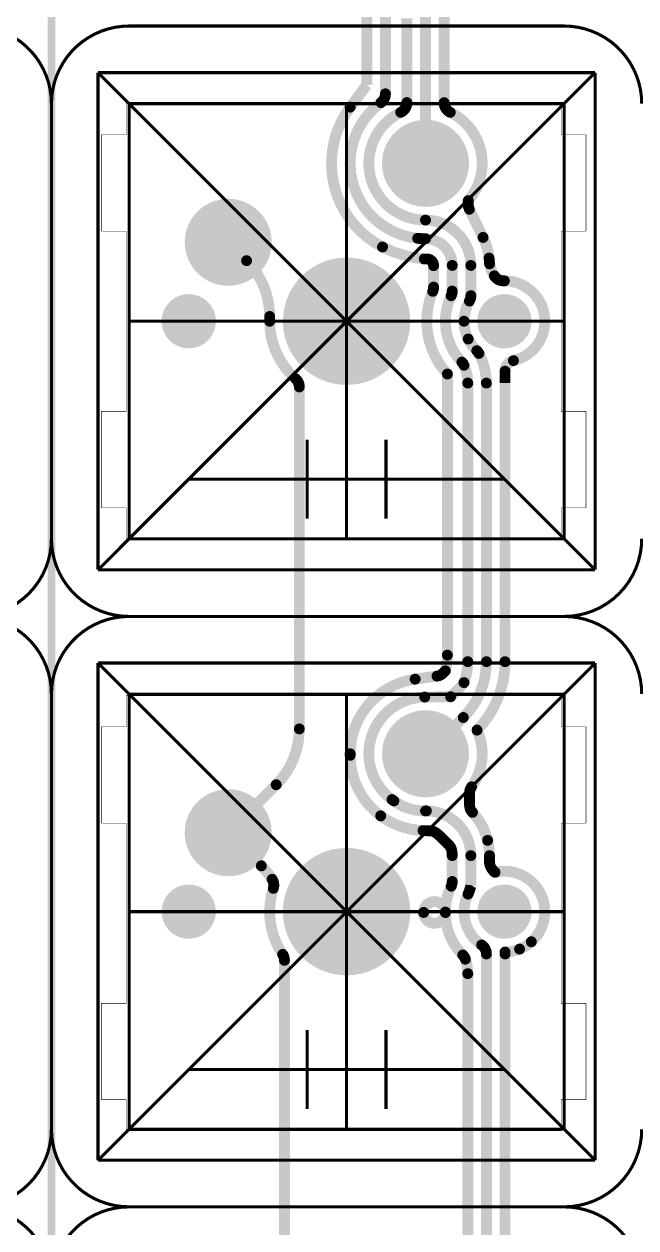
# Model space of a CAD drawing. Header units: inches. Extents: x -214 to 438, y -213 to 250.
# Drawn here: x -48.38 to -28.69, y -29.18 to 9.56 of the extents above; entities that cross this region are included whole.
import ezdxf

# ---------------------------------------------------------------- set-up
doc = ezdxf.new("R2010")
doc.units = ezdxf.units.IN
for name, color, linetype in [('Bottom Layer', 5, 'Continuous'), ('Drawing', 216, 'Continuous'), ('Drawing3', 56, 'Continuous'), ('Mechanical 22', 56, 'Continuous'), ('Multi-Layer', 9, 'Continuous'), ('Top Layer', 1, 'Continuous')]:
    doc.layers.add(name, color=color, linetype=linetype)

msp = doc.modelspace()

# ---------------------------------------------------------------- hatches: boundary and pattern name
at = {"layer": 'Bottom Layer'}
h = msp.add_hatch(color=5, dxfattribs=at)
edge = h.paths.add_edge_path()
edge.add_arc((-35.4600002, 5.08), 1.39999974, 0, 360)
h = msp.add_hatch(color=5, dxfattribs=at)
edge = h.paths.add_edge_path()
edge.add_arc((-41.8100002, 2.54), 1.39999974, 0, 360)
h = msp.add_hatch(color=5, dxfattribs=at)
edge = h.paths.add_edge_path()
edge.add_arc((-38.0000002, 0), 2.04999844, 0, 360)
h = msp.add_hatch(color=5, dxfattribs=at)
edge = h.paths.add_edge_path()
edge.add_arc((-43.0800002, 0), 0.87499952, 0, 360)
h = msp.add_hatch(color=5, dxfattribs=at)
edge = h.paths.add_edge_path()
edge.add_arc((-32.9200002, 0), 0.87499952, 0, 360)
h = msp.add_hatch(color=5, dxfattribs=at)
edge = h.paths.add_edge_path()
edge.add_arc((-35.4600002, -13.9200001), 1.39999974, 0, 360)
h = msp.add_hatch(color=5, dxfattribs=at)
edge = h.paths.add_edge_path()
edge.add_arc((-41.8100002, -16.4600001), 1.39999974, 0, 360)
h = msp.add_hatch(color=5, dxfattribs=at)
edge = h.paths.add_edge_path()
edge.add_arc((-38.0000002, -19.0000001), 2.04999844, 0, 360)
h = msp.add_hatch(color=5, dxfattribs=at)
edge = h.paths.add_edge_path()
edge.add_arc((-43.0800002, -19.0000001), 0.87499952, 0, 360)
h = msp.add_hatch(color=5, dxfattribs=at)
edge = h.paths.add_edge_path()
edge.add_arc((-32.9200002, -19.0000001), 0.87499952, 0, 360)
at = {"layer": 'Multi-Layer'}
h = msp.add_hatch(color=9, dxfattribs=at)
edge = h.paths.add_edge_path()
edge.add_arc((-35.4600002, 5.08), 1.39999974, 0, 360)
h = msp.add_hatch(color=9, dxfattribs=at)
edge = h.paths.add_edge_path()
edge.add_arc((-41.8100002, 2.54), 1.39999974, 0, 360)
h = msp.add_hatch(color=9, dxfattribs=at)
edge = h.paths.add_edge_path()
edge.add_arc((-38.0000002, 0), 2.04999844, 0, 360)
h = msp.add_hatch(color=9, dxfattribs=at)
edge = h.paths.add_edge_path()
edge.add_arc((-43.0800002, 0), 0.87499952, 0, 360)
h = msp.add_hatch(color=9, dxfattribs=at)
edge = h.paths.add_edge_path()
edge.add_arc((-32.9200002, 0), 0.87499952, 0, 360)
h = msp.add_hatch(color=9, dxfattribs=at)
edge = h.paths.add_edge_path()
edge.add_arc((-35.4600002, -13.9200001), 1.39999974, 0, 360)
h = msp.add_hatch(color=9, dxfattribs=at)
edge = h.paths.add_edge_path()
edge.add_arc((-41.8100002, -16.4600001), 1.39999974, 0, 360)
h = msp.add_hatch(color=9, dxfattribs=at)
edge = h.paths.add_edge_path()
edge.add_arc((-38.0000002, -19.0000001), 2.04999844, 0, 360)
h = msp.add_hatch(color=9, dxfattribs=at)
edge = h.paths.add_edge_path()
edge.add_arc((-43.0800002, -19.0000001), 0.87499952, 0, 360)
h = msp.add_hatch(color=9, dxfattribs=at)
edge = h.paths.add_edge_path()
edge.add_arc((-32.9200002, -19.0000001), 0.87499952, 0, 360)
at = {"layer": 'Top Layer'}
h = msp.add_hatch(color=1, dxfattribs=at)
edge = h.paths.add_edge_path()
edge.add_arc((-35.4600002, 5.08), 1.39999974, 0, 360)
h = msp.add_hatch(color=1, dxfattribs=at)
edge = h.paths.add_edge_path()
edge.add_arc((-41.8100002, 2.54), 1.39999974, 0, 360)
h = msp.add_hatch(color=1, dxfattribs=at)
edge = h.paths.add_edge_path()
edge.add_arc((-38.0000002, 0), 2.04999844, 0, 360)
h = msp.add_hatch(color=1, dxfattribs=at)
edge = h.paths.add_edge_path()
edge.add_arc((-43.0800002, 0), 0.87499952, 0, 360)
h = msp.add_hatch(color=1, dxfattribs=at)
edge = h.paths.add_edge_path()
edge.add_arc((-32.9200002, 0), 0.87499952, 0, 360)
h = msp.add_hatch(color=1, dxfattribs=at)
edge = h.paths.add_edge_path()
edge.add_arc((-35.4600002, -13.9200001), 1.39999974, 0, 360)
h = msp.add_hatch(color=1, dxfattribs=at)
edge = h.paths.add_edge_path()
edge.add_arc((-41.8100002, -16.4600001), 1.39999974, 0, 360)
h = msp.add_hatch(color=1, dxfattribs=at)
edge = h.paths.add_edge_path()
edge.add_arc((-38.0000002, -19.0000001), 2.04999844, 0, 360)
h = msp.add_hatch(color=1, dxfattribs=at)
edge = h.paths.add_edge_path()
edge.add_arc((-43.0800002, -19.0000001), 0.87499952, 0, 360)
h = msp.add_hatch(color=1, dxfattribs=at)
edge = h.paths.add_edge_path()
edge.add_arc((-32.9200002, -19.0000001), 0.87499952, 0, 360)

# ---------------------------------------------------------------- linework, layer by layer
at = {"layer": 'Drawing'}
for points, const_width in [([(-50.00050198, 9.49999878, -0.4142135623730985), (-47.5005019, 6.9999987)], 0.0999998), ([(-47.49950114, 6.9999987, -0.4142135623730999), (-44.99950106, 9.49999878)], 0.0999998), ([(-31.00050188, 9.49999878, -0.4142135623730985), (-28.5005018, 6.9999987)], 0.0999998), ([(-47.5005019, -7.00000124, -0.4142135623730951), (-50.00050198, -9.500001319999999)], 0.0999998), ([(-45.00000144, -9.4994984, -0.4142135623731002), (-47.50000152, -6.99949832)], 0.0999998), ([(-28.5005018, -7.00000124, -0.4142135623730951), (-31.00050188, -9.500001319999999)], 0.0999998), ([(-44.99950106, -9.500001319999999, -0.4142135623731002), (-47.49950114, -7.00000124)], 0.0127), ([(-50.00050198, -9.500001319999999, -0.4142135623730985), (-47.5005019, -12.0000014)], 0.0999998), ([(-47.49950114, -12.0000014, -0.4142135623730999), (-44.99950106, -9.500001319999999)], 0.0999998), ([(-31.00050188, -9.500001319999999, -0.4142135623730985), (-28.5005018, -12.0000014)], 0.0999998), ([(-47.5005019, -26.00000134, -0.4142135623730951), (-50.00050198, -28.50000142)], 0.0999998), ([(-45.00000144, -28.4994985, -0.4142135623731002), (-47.50000152, -25.99949842)], 0.0999998), ([(-28.5005018, -26.00000134, -0.4142135623730951), (-31.00050188, -28.50000142)], 0.0999998), ([(-44.99950106, -28.50000142, -0.4142135623731002), (-47.49950114, -26.00000134)], 0.0127), ([(-50.00050198, -28.50000142, -0.4142135623730985), (-47.5005019, -31.0000015)], 0.0999998), ([(-47.49950114, -31.0000015, -0.4142135623730999), (-44.99950106, -28.50000142)], 0.0999998), ([(-31.00050188, -28.50000142, -0.4142135623730985), (-28.5005018, -31.0000015)], 0.0999998)]:
    msp.add_lwpolyline(points, format="xyb", dxfattribs=dict(at, const_width=const_width))
at = {"layer": 'Drawing', "const_width": 0.0999998}
for points in [[(-44.99950106, 9.49999878), (-31.00050188, 9.49999878)], [(-45.99999944, 8.00000178), (-29.99999842, 8.00000178)], [(-45.99999944, -7.999999239999999), (-45.99999944, 8.00000178)], [(-45.99999944, 8.00000178), (-29.99999842, -7.999999239999999)], [(-45.99999944, -7.999999239999999), (-29.99999842, 8.00000178)], [(-29.99999842, -7.999999239999999), (-29.99999842, 8.00000178)], [(-47.5005019, -7.00000124), (-47.5005019, 6.9999987)], [(-47.50000152, -6.99949832), (-47.50000152, 6.999500859999999)], [(-44.99975252, 6.99980058), (-31.00025296, 6.99980058)], [(-44.99975252, -6.99980058), (-44.99975252, 6.99980058)], [(-38.00000274, -6.99980058), (-38.00000274, 6.99980058)], [(-31.00025296, -6.99980058), (-31.00025296, 6.99980058)], [(-38.0000002, -1.27), (-38.0000002, 1.27)], [(-44.99975252, 0), (-31.00025296, 0)], [(-39.2700002, 0), (-36.7300002, 0)], [(-39.2700002, -6.35), (-39.2700002, -3.81)], [(-38.0000002, -6.35), (-38.0000002, -3.81)], [(-36.7300002, -6.35), (-36.7300002, -3.81)], [(-43.0800002, -5.08), (-32.9200002, -5.08)], [(-44.99975252, -6.99980058), (-31.00025296, -6.99980058)], [(-45.99999944, -7.999999239999999), (-29.99999842, -7.999999239999999)], [(-44.99950106, -9.49999878), (-31.00050188, -9.49999878)], [(-44.99950106, -9.500001319999999), (-31.00050188, -9.500001319999999)], [(-45.99999944, -26.99999934), (-29.99999842, -10.99999832)], [(-45.99999944, -10.99999832), (-29.99999842, -26.99999934)], [(-45.99999944, -26.99999934), (-45.99999944, -10.99999832)], [(-45.99999944, -10.99999832), (-29.99999842, -10.99999832)], [(-29.99999842, -26.99999934), (-29.99999842, -10.99999832)], [(-47.5005019, -26.00000134), (-47.5005019, -12.0000014)], [(-47.50000152, -25.99949842), (-47.50000152, -12.00049924)], [(-44.99975252, -25.99980068), (-44.99975252, -12.00019952)], [(-44.99975252, -12.00019952), (-31.00025296, -12.00019952)], [(-38.00000274, -25.99980068), (-38.00000274, -12.00019952)], [(-31.00025296, -25.99980068), (-31.00025296, -12.00019952)], [(-38.0000002, -20.2700001), (-38.0000002, -17.7300001)], [(-44.99975252, -19.0000001), (-31.00025296, -19.0000001)], [(-39.2700002, -19.0000001), (-36.7300002, -19.0000001)], [(-39.2700002, -25.3500001), (-39.2700002, -22.8100001)], [(-38.0000002, -25.3500001), (-38.0000002, -22.8100001)], [(-36.7300002, -25.3500001), (-36.7300002, -22.8100001)], [(-43.0800002, -24.0800001), (-32.9200002, -24.0800001)], [(-44.99975252, -25.99980068), (-31.00025296, -25.99980068)], [(-45.99999944, -26.99999934), (-29.99999842, -26.99999934)], [(-44.99950106, -28.49999888), (-31.00050188, -28.49999888)], [(-44.99950106, -28.50000142), (-31.00050188, -28.50000142)]]:
    msp.add_lwpolyline(points, dxfattribs=at)
at = {"layer": 'Drawing'}
for points, const_width in [([(-45.02449974, 9.49999878, 1), (-44.97450238, 9.49999878, 1)], 0.0499999), ([(-31.02550056, 9.49999878, 1), (-30.9755032, 9.49999878, 1)], 0.0499999), ([(-47.52550058, 6.9999987, 1), (-47.47550321999999, 6.9999987, 1)], 0.0499999), ([(-47.52449982, 6.9999987, 1), (-47.47450246, 6.9999987, 1)], 0.0499999), ([(-47.52550058, -7.00000124, 1), (-47.47550321999999, -7.00000124, 1)], 0.0499999), ([(-47.52500019999999, -6.99949832, 1), (-47.47500283999999, -6.99949832, 1)], 0.0499999), ([(-47.50267614, -7.00000124, 1), (-47.49632614, -7.00000124, 1)], 0.00635), ([(-45.02500012, -9.4994984, 1), (-44.97500276, -9.4994984, 1)], 0.0499999), ([(-45.02449974, -9.500001319999999, 1), (-44.97450238, -9.500001319999999, 1)], 0.0499999), ([(-45.00267606, -9.500001319999999, 1), (-44.99632605999999, -9.500001319999999, 1)], 0.00635), ([(-31.02550056, -9.500001319999999, 1), (-30.9755032, -9.500001319999999, 1)], 0.0499999), ([(-31.02550056, -9.500001319999999, 1), (-30.9755032, -9.500001319999999, 1)], 0.0499999), ([(-47.52550058, -12.0000014, 1), (-47.47550321999999, -12.0000014, 1)], 0.0499999), ([(-47.52449982, -12.0000014, 1), (-47.47450246, -12.0000014, 1)], 0.0499999), ([(-47.52550058, -26.00000134, 1), (-47.47550321999999, -26.00000134, 1)], 0.0499999), ([(-47.52500019999999, -25.99949842, 1), (-47.47500283999999, -25.99949842, 1)], 0.0499999), ([(-47.50267614, -26.00000134, 1), (-47.49632614, -26.00000134, 1)], 0.00635), ([(-45.02500012, -28.4994985, 1), (-44.97500276, -28.4994985, 1)], 0.0499999), ([(-45.02449974, -28.50000142, 1), (-44.97450238, -28.50000142, 1)], 0.0499999), ([(-45.00267606, -28.50000142, 1), (-44.99632605999999, -28.50000142, 1)], 0.00635), ([(-31.02550056, -28.50000142, 1), (-30.9755032, -28.50000142, 1)], 0.0499999), ([(-31.02550056, -28.50000142, 1), (-30.9755032, -28.50000142, 1)], 0.0499999)]:
    msp.add_lwpolyline(points, format="xyb", close=True, dxfattribs=dict(at, const_width=const_width))
at = {"layer": 'Drawing3', "const_width": 0.0127}
for points in [[(-45.09434973999999, 6.99980058), (-31.09454792, 6.99980058)], [(-45.09434973999999, 5.99929966), (-45.09434973999999, 6.99980058)], [(-31.09454792, 5.99929966), (-31.09454792, 6.99980058)], [(-45.89344898, 2.89979862), (-45.89344898, 5.99929966)], [(-45.89344898, 5.99929966), (-45.09434973999999, 5.99929966)], [(-31.09454792, 5.99929966), (-30.29354876, 5.99929966)], [(-30.29354876, 2.89979862), (-30.29354876, 5.99929966)], [(-45.89344898, 2.89979862), (-45.09434973999999, 2.89979862)], [(-45.09434973999999, -2.90019994), (-45.09434973999999, 2.89979862)], [(-31.09454792, 2.89979862), (-30.29354876, 2.89979862)], [(-31.09454792, -2.90019994), (-31.09454792, 2.89979862)], [(-45.89344898, -6.000701739999999), (-45.89344898, -2.90019994)], [(-45.89344898, -2.90019994), (-45.09434973999999, -2.90019994)], [(-31.09454792, -2.90019994), (-30.29354876, -2.90019994)], [(-30.29354876, -6.000701739999999), (-30.29354876, -2.90019994)], [(-45.89344898, -6.000701739999999), (-45.09434973999999, -6.000701739999999)], [(-45.09434973999999, -6.99980058), (-45.09434973999999, -6.000701739999999)], [(-31.09454792, -6.000701739999999), (-30.29354876, -6.000701739999999)], [(-31.09454792, -6.99980058), (-31.09454792, -6.000701739999999)], [(-45.09434973999999, -6.99980058), (-31.09454792, -6.99980058)], [(-45.09434973999999, -12.05019942), (-31.09454792, -12.05019942)], [(-45.09434973999999, -13.05070034), (-45.09434973999999, -12.05019942)], [(-31.09454792, -13.05070034), (-31.09454792, -12.05019942)], [(-45.89344898, -16.15020138), (-45.89344898, -13.05070034)], [(-45.89344898, -13.05070034), (-45.09434973999999, -13.05070034)], [(-31.09454792, -13.05070034), (-30.29354876, -13.05070034)], [(-30.29354876, -16.15020138), (-30.29354876, -13.05070034)], [(-45.89344898, -16.15020138), (-45.09434973999999, -16.15020138)], [(-45.09434973999999, -21.95019994), (-45.09434973999999, -16.15020138)], [(-31.09454792, -16.15020138), (-30.29354876, -16.15020138)], [(-31.09454792, -21.95019994), (-31.09454792, -16.15020138)], [(-45.89344898, -25.05070174), (-45.89344898, -21.95019994)], [(-45.89344898, -21.95019994), (-45.09434973999999, -21.95019994)], [(-31.09454792, -21.95019994), (-30.29354876, -21.95019994)], [(-30.29354876, -25.05070174), (-30.29354876, -21.95019994)], [(-45.89344898, -25.05070174), (-45.09434973999999, -25.05070174)], [(-45.09434973999999, -26.04980058), (-45.09434973999999, -25.05070174)], [(-31.09454792, -25.05070174), (-30.29354876, -25.05070174)], [(-31.09454792, -26.04980058), (-31.09454792, -25.05070174)], [(-45.09434973999999, -26.04980058), (-31.09454792, -26.04980058)]]:
    msp.add_lwpolyline(points, dxfattribs=at)
at = {"layer": 'Mechanical 22', "const_width": 0.2499995}
msp.add_lwpolyline([(-47.5005019, -64.00000153999999), (-47.5005019, 46.99999998)], dxfattribs=at)
at = {"layer": 'Top Layer', "const_width": 0.3499993}
for points in [[(-37.34999896, 7.6044806), (-37.34999896, 9.999987619999999)], [(-36.75000016, 7.318529939999999), (-36.75000016, 9.999987619999999)], [(-35.4600002, 5.08), (-35.4600002, 9.999987619999999)], [(-34.8600014, 7.035225959999999), (-34.8600014, 9.999987619999999)], [(-36.059999, 7.036559459999999), (-36.059999, 9.750000819999999)], [(-37.88344721999999, 6.890392619999999), (-37.34999896, 7.6044806)], [(-34.08409998, 3.7550725), (-34.08409998, 3.8810311)], [(-34.04883969999999, 3.60329988), (-33.60754772, 2.69611094)], [(-41.8100002, 2.54), (-41.21894728, 1.94894708)], [(-35.49855232, 2.00405746), (-35.41763554, 2.00405746)], [(-35.20000072, 1.09798866), (-35.20000072, 1.78642264)], [(-34.60000192, 0.9703536599999999), (-34.60000192, 1.79500276)], [(-34.00000312, 0.82315812), (-34.00000312, 1.79500276)], [(-40.47499905999999, 0), (-40.47499905999999, 0.1528953)], [(-34.75486826, -10.74478674), (-34.75486826, -1.69801286)], [(-32.90000277999999, -1.60798256), (-32.90000277999999, -1.60798002)], [(-32.90000277999999, -1.9899122), (-32.90000277999999, -1.60798256)], [(-34.09999783999999, -10.95609442), (-34.09999783999999, -1.98992744)], [(-33.49999904, -10.95609442), (-33.49999904, -1.98992744)], [(-32.90000277999999, -1.9899122), (-32.90000024, -10.95609442)], [(-39.5218412, -13.11973754), (-39.5218412, -2.11585302)], [(-34.89079127999999, -11.3209832), (-34.82045614, -11.25064552)], [(-34.82045614, -11.25064552), (-34.8204536, -11.25064298)], [(-35.79420324, -11.51814308), (-35.09005428, -11.42016512)], [(-35.4840413, -12.09515996), (-34.6520389, -12.08419732)], [(-35.4600002, -13.96819914), (-34.24394726, -12.7521462)], [(-33.80161642, -13.15819314), (-33.8016088, -13.1581906)], [(-37.88499916, -13.96819914), (-37.88499916, -13.9200001)], [(-41.8100002, -16.4600001), (-40.26578942, -14.91578932)], [(-34.04248208, -15.18614946), (-34.04248208, -15.18614692)], [(-34.04248208, -15.56828484), (-34.04248208, -15.18614946)], [(-36.53708466, -15.39326868), (-36.47896945999999, -15.43575526)], [(-35.45960396, -15.75849274), (-35.43277394, -15.7580076)], [(-35.43277394, -15.7580076), (-35.43269012, -15.75800506)], [(-35.53998226, -16.39187984), (-35.31497128, -16.39930426)], [(-41.8100002, -16.4600001), (-40.74394949999999, -17.5260508)], [(-34.90199775999999, -16.66039594), (-34.71261282, -16.84978596)], [(-34.71261282, -16.84978596), (-34.71249852, -16.84990026)], [(-34.59999938, -18.02964136), (-34.59999938, -17.19696332)], [(-34.00000058, -18.1768369), (-34.00000058, -17.19696586)], [(-33.40000178, -17.39932004), (-33.40000178, -17.19696586)], [(-34.0445471, -18.31713126), (-34.00000058, -18.1768369)], [(-34.09105195999999, -18.43552066), (-34.0905338, -18.43438274)], [(-34.81996084, -19.01213114), (-34.81988972, -19.02325126)], [(-40.00000128, -32.59789772), (-40.00000128, -20.566507)], [(-33.49999904, -29.99834488), (-33.49999904, -20.3629387)], [(-32.90000024, -29.98070204), (-32.90000024, -20.3629387)], [(-34.09999783999999, -30.00440278), (-34.09999783999999, -20.99415156)]]:
    msp.add_lwpolyline(points, dxfattribs=at)
for points in [[(-36.75000016, 7.318529939999999, -0.2387270252510384), (-36.89282944, 7.03642992)], [(-36.84360678, 2.38997236, -0.4638771907074746), (-37.88344721999999, 6.890392619999999)], [(-35.71141194, 2.66806934, -0.6861975210006144), (-36.89282944, 7.03642992)], [(-36.059999, 7.036559459999999, -0.2868967657305749), (-36.25674486, 6.721896639999999)], [(-34.6640404, 6.72227764, -0.2851930324179791), (-34.8600014, 7.035225959999999)], [(-35.4600002, 3.25499984, -0.7962527702964706), (-36.25674486, 6.721896639999999)], [(-34.6640404, 6.72227764, -0.4942909865729458), (-34.08409998, 3.8810311)], [(-34.04883969999999, 3.60329988, -0.1127068623591871), (-34.08409998, 3.7550725)], [(-35.4600002, 3.25499984, -0.4142135623730951), (-34.00000312, 1.79500276)], [(-35.4600002, 2.65500104, -0.025971480584863), (-35.71141447999999, 2.66806934)], [(-35.4600002, 2.65500104, -0.4142135623730951), (-34.60000192, 1.79500276)], [(-33.60754518, 2.69611094, -0.0845878181181683), (-33.41365682, 2.03177648)], [(-35.49855232, 2.00405746, -0.0981410236647791), (-36.84360932, 2.38997236)], [(-41.21894728, 1.94894708, -0.198912367379658), (-40.47499905999999, 0.1528953)], [(-35.41763554, 2.00405746, -0.4142135623730951), (-35.20000072, 1.78642264)], [(-33.41365682, 2.03177648, -0.0173827798026668), (-33.40215316, 1.8890488)], [(-33.39749988, 1.84717944, -0.0301178861868502), (-33.40215316, 1.8890488)], [(-33.24694646, 1.46038316, -0.0986051434518146), (-33.39749988, 1.84717944)], [(-32.94713756, 1.29971546, -0.2592945908093999), (-33.24694646, 1.46038316)], [(-35.20000072, 1.09798866, -0.0987338576408193), (-35.22677231999999, 0.9637394999999999)], [(-32.94713756, 1.29971546, -0.0052191546349452), (-32.9200002, 1.29999994)], [(-32.9200002, 1.29999994, -0.893226507117478), (-32.62951563999999, -1.2671298)], [(-34.75486826, -1.69801032, -0.293633911541486), (-35.22677231999999, 0.9637394999999999)], [(-34.28894336, -1.31756912, -0.3127217116407769), (-34.63408364, 0.81970372)], [(-34.60000192, 0.9703536599999999, -0.1117033148193279), (-34.63408364, 0.81970372)], [(-34.22000014, 0, -0.1314334956474153), (-34.04639368, 0.6490309599999999)], [(-34.00000312, 0.82315812, -0.1309216617051661), (-34.04639368, 0.6490309599999999)], [(-39.64147011999999, -1.85235088, -0.2146282654505762), (-40.47499905999999, 0)], [(-34.08692954, -0.57295288, -0.1146018201096536), (-34.22000014, 0)], [(-33.80909418, -0.94842584, -0.0905616867376078), (-34.08692954, -0.57295288)], [(-33.80909418, -0.94842584, -0.0793441305654852), (-33.74169527999999, -1.03585264)], [(-34.28894336, -1.31756912, -0.0849023695946219), (-34.22293892, -1.41539976)], [(-33.74169527999999, -1.03585264, -0.1246962733390641), (-33.49999904, -1.98992744)], [(-32.90000277999999, -1.60798002, -0.348572483188332), (-32.62951563999999, -1.2671298)], [(-34.22293892, -1.41539976, -0.1057961348345795), (-34.09999783999999, -1.98992744)], [(-39.6414752, -1.85235596, -0.2163814571641608), (-39.5218412, -2.11585302)], [(-34.75486826, -10.74478674, -0.0645552360617153), (-34.8204536, -11.25064298)], [(-33.49999904, -10.95609442, -0.198912367379658), (-34.24394726, -12.7521462)], [(-34.09999783999999, -10.95609442, -0.0888554543218424), (-34.2206199, -11.62949414)], [(-32.90000024, -10.95609442, -0.1967886809761914), (-33.8016088, -13.15818552)], [(-34.89079127999999, -11.3209832, -0.1632178793966433), (-35.09005428, -11.42016258)], [(-37.88499916, -13.9200001, -0.3742752304468134), (-35.79420324, -11.51814054)], [(-34.22062244, -11.62949922, -0.0427064426599954), (-34.6520389, -12.08419732)], [(-36.53708466, -15.39326868, -0.7203954989994982), (-35.4840413, -12.09515742)], [(-39.5218412, -13.11973754, -0.198912367379658), (-40.26578942, -14.91578932)], [(-33.80160626, -13.1581906, -0.2695973035666236), (-33.97757238, -14.98444044)], [(-36.90242809999999, -15.91756532, -0.2377749366250921), (-37.88499916, -13.96819914)], [(-34.04248208, -15.18614692, -0.1549871775656781), (-33.97757238, -14.98444044)], [(-35.45960396, -15.75849274, -0.1637728188972746), (-36.47896945999999, -15.43575526)], [(-33.949386, -15.8046547, -0.1878616571894169), (-34.04248208, -15.56828484)], [(-35.53998226, -16.39187984, -0.1521704639670588), (-36.90242809999999, -15.91756532)], [(-35.43269012, -15.75800506, -0.4129350484374811), (-34.00000058, -17.19696586)], [(-33.949386, -15.8046547, -0.1277042695516382), (-33.4601947, -16.70519138)], [(-35.31497128, -16.39930426, -0.1617683865292712), (-35.10793588, -16.47575826)], [(-35.10793588, -16.47575826, -0.0272435553549351), (-34.90199775999999, -16.66039594)], [(-33.4601947, -16.70519392, -0.0609723757820014), (-33.40000178, -17.19696586)], [(-34.71261282, -16.84978596, -0.0001154583563774), (-34.71249852, -16.84990026)], [(-34.71249852, -16.84990026, -0.1394482953767452), (-34.62022032, -17.0177079)], [(-34.62022032, -17.0177079, -0.05622724013616), (-34.59999938, -17.19696332)], [(-40.74394949999999, -17.5260508, -0.0547526838436601), (-40.39693216, -17.95870424)], [(-33.35663636, -17.56673652, -0.1254731719277367), (-33.40000178, -17.39932004)], [(-33.28900632, -17.66971574, -0.0373778502549729), (-33.35663636, -17.56673652)], [(-40.39693216, -17.95870424, -0.2204798536444472), (-40.35881438, -18.25058834)], [(-33.22196556, -17.73555508, -0.067422432760694), (-33.28900632, -17.66971574)], [(-33.22196302, -17.73555508, -0.7788703395268388), (-32.0539237, -19.96949016)], [(-40.05822569999999, -20.37452618, -0.2279344996103495), (-40.35881438, -18.25058834)], [(-34.81996084, -19.01213114, -0.1136589632252158), (-34.63388806, -18.17988744)], [(-34.59999938, -18.02964136, -0.1113772397457766), (-34.63388806, -18.17988744)], [(-34.04454456, -18.31713126, -0.0331803365702018), (-34.0905338, -18.43438274)], [(-33.6532601, -20.07346506, -0.3708997488356084), (-34.09105195999999, -18.43552066)], [(-34.26077476, -20.39442454, -0.2022253880523018), (-34.81988972, -19.02784866)], [(-33.65326264, -20.0734676, -0.2483941758915199), (-33.49999904, -20.3629387)], [(-32.4321043, -20.20497102, -0.0930046769280967), (-32.90209574, -20.29987558)], [(-32.90209574, -20.29987812, -0.0166086645424789), (-32.90000024, -20.3629387)], [(-32.0539237, -19.96949016, -0.0863118792211946), (-32.4321043, -20.20497102)], [(-40.05822569999999, -20.37452618, -0.1463653739086073), (-40.00000128, -20.566507)], [(-34.26077221999999, -20.39442454, -0.1146955384476005), (-34.176716, -20.528788)], [(-34.17671345999999, -20.52878546, -0.0818727310330334), (-34.09999783999999, -20.99415156)]]:
    msp.add_lwpolyline(points, format="xyb", dxfattribs=at)
at = {"layer": 'Top Layer'}
for points, const_width in [([(-36.83750062, 7.318529939999999, 1), (-36.6624997, 7.318529939999999, 1)], 0.17499838), ([(-37.97094767999999, 6.890392619999999, 1), (-37.79594676, 6.890392619999999, 1)], 0.17499838), ([(-36.98032989999999, 7.03642992, 1), (-36.80532898, 7.03642992, 1)], 0.17499838), ([(-36.98032989999999, 7.03642992, 1), (-36.80532898, 7.03642992, 1)], 0.17499838), ([(-36.14749946, 7.036559459999999, 1), (-35.97249854, 7.036559459999999, 1)], 0.17499838), ([(-34.94750186, 7.035225959999999, 1), (-34.77250093999999, 7.035225959999999, 1)], 0.17499838), ([(-36.34424532, 6.721896639999999, 1), (-36.1692444, 6.721896639999999, 1)], 0.17499838), ([(-36.34424532, 6.721896639999999, 1), (-36.1692444, 6.721896639999999, 1)], 0.17499838), ([(-34.75154086, 6.72227764, 1), (-34.57653994, 6.72227764, 1)], 0.17499838), ([(-34.75154086, 6.72227764, 1), (-34.57653994, 6.72227764, 1)], 0.17499838), ([(-34.17160044, 3.8810311, 1), (-33.99659952, 3.8810311, 1)], 0.17499838), ([(-34.17160044, 3.7550725, 1), (-33.99659952, 3.7550725, 1)], 0.17499838), ([(-34.13634016, 3.60329988, 1), (-33.96133924, 3.60329988, 1)], 0.17499838), ([(-35.54750066, 3.25499984, 1), (-35.37249973999999, 3.25499984, 1)], 0.17499838), ([(-35.54750066, 3.25499984, 1), (-35.37249973999999, 3.25499984, 1)], 0.17499838), ([(-35.79891494, 2.66806934, 1), (-35.62391402, 2.66806934, 1)], 0.17499838), ([(-35.7989124, 2.66806934, 1), (-35.62391148, 2.66806934, 1)], 0.17499838), ([(-35.54750066, 2.65500104, 1), (-35.37249973999999, 2.65500104, 1)], 0.17499838), ([(-35.54750066, 2.65500104, 1), (-35.37249973999999, 2.65500104, 1)], 0.17499838), ([(-33.69504564, 2.69611094, 1), (-33.52004471999999, 2.69611094, 1)], 0.17499838), ([(-36.93110978, 2.38997236, 1), (-36.75610886, 2.38997236, 1)], 0.17499838), ([(-36.93110724, 2.38997236, 1), (-36.75610632, 2.38997236, 1)], 0.17499838), ([(-41.30644774, 1.94894708, 1), (-41.13144681999999, 1.94894708, 1)], 0.17499838), ([(-35.58605278, 2.00405746, 1), (-35.41105186, 2.00405746, 1)], 0.17499838), ([(-35.505136, 2.00405746, 1), (-35.33013508, 2.00405746, 1)], 0.17499838), ([(-35.28750118, 1.78642264, 1), (-35.11250026, 1.78642264, 1)], 0.17499838), ([(-34.68750238, 1.79500276, 1), (-34.51250146, 1.79500276, 1)], 0.17499838), ([(-34.08750358, 1.79500276, 1), (-33.91250266, 1.79500276, 1)], 0.17499838), ([(-33.50115728, 2.03177648, 1), (-33.32615636, 2.03177648, 1)], 0.17499838), ([(-33.50115728, 2.03177648, 1), (-33.32615636, 2.03177648, 1)], 0.17499838), ([(-33.48965362, 1.8890488, 1), (-33.3146527, 1.8890488, 1)], 0.17499838), ([(-33.48965362, 1.8890488, 1), (-33.3146527, 1.8890488, 1)], 0.17499838), ([(-33.48500034, 1.84717944, 1), (-33.30999942, 1.84717944, 1)], 0.17499838), ([(-33.48500034, 1.84717944, 1), (-33.30999942, 1.84717944, 1)], 0.17499838), ([(-33.33444692, 1.46038316, 1), (-33.159446, 1.46038316, 1)], 0.17499838), ([(-33.33444692, 1.46038316, 1), (-33.159446, 1.46038316, 1)], 0.17499838), ([(-35.28750118, 1.09798866, 1), (-35.11250026, 1.09798866, 1)], 0.17499838), ([(-33.03463802, 1.29971546, 1), (-32.8596371, 1.29971546, 1)], 0.17499838), ([(-33.03463802, 1.29971546, 1), (-32.8596371, 1.29971546, 1)], 0.17499838), ([(-33.00750066, 1.29999994, 1), (-32.83249974, 1.29999994, 1)], 0.17499838), ([(-33.00750066, 1.29999994, 1), (-32.83249974, 1.29999994, 1)], 0.17499838), ([(-35.31427278, 0.9637394999999999, 1), (-35.13927186, 0.9637394999999999, 1)], 0.17499838), ([(-35.31427278, 0.9637394999999999, 1), (-35.13927186, 0.9637394999999999, 1)], 0.17499838), ([(-34.72158409999999, 0.81970372, 1), (-34.54658318, 0.81970372, 1)], 0.17499838), ([(-34.72158409999999, 0.81970372, 1), (-34.54658318, 0.81970372, 1)], 0.17499838), ([(-34.68750238, 0.9703536599999999, 1), (-34.51250146, 0.9703536599999999, 1)], 0.17499838), ([(-34.13389414, 0.6490309599999999, 1), (-33.95889322, 0.6490309599999999, 1)], 0.17499838), ([(-34.13389414, 0.6490309599999999, 1), (-33.95889322, 0.6490309599999999, 1)], 0.17499838), ([(-34.08750358, 0.82315812, 1), (-33.91250266, 0.82315812, 1)], 0.17499838), ([(-40.56249952, 0.1528953, 1), (-40.38749859999999, 0.1528953, 1)], 0.17499838), ([(-40.56249952, 0, 1), (-40.38749859999999, 0, 1)], 0.17499838), ([(-34.3075006, 0, 1), (-34.13249968, 0, 1)], 0.17499838), ([(-34.3075006, 0, 1), (-34.13249968, 0, 1)], 0.17499838), ([(-34.17443, -0.57295288, 1), (-33.99942908, -0.57295288, 1)], 0.17499838), ([(-34.17443, -0.57295288, 1), (-33.99942908, -0.57295288, 1)], 0.17499838), ([(-33.89659464, -0.94842584, 1), (-33.72159371999999, -0.94842584, 1)], 0.17499838), ([(-33.89659464, -0.94842584, 1), (-33.72159371999999, -0.94842584, 1)], 0.17499838), ([(-34.37644382, -1.31756912, 1), (-34.2014429, -1.31756912, 1)], 0.17499838), ([(-34.37644382, -1.31756912, 1), (-34.2014429, -1.31756912, 1)], 0.17499838), ([(-33.82919574, -1.03585264, 1), (-33.65419482, -1.03585264, 1)], 0.17499838), ([(-33.82919574, -1.03585264, 1), (-33.65419482, -1.03585264, 1)], 0.17499838), ([(-32.7170161, -1.2671298, 1), (-32.54201518, -1.2671298, 1)], 0.17499838), ([(-32.7170161, -1.2671298, 1), (-32.54201518, -1.2671298, 1)], 0.17499838), ([(-34.84236872, -1.69801032, 1), (-34.6673678, -1.69801032, 1)], 0.17499838), ([(-34.31043938, -1.41539976, 1), (-34.13543846, -1.41539976, 1)], 0.17499838), ([(-34.31043938, -1.41539976, 1), (-34.13543846, -1.41539976, 1)], 0.17499838), ([(-32.98750324, -1.60798002, 1), (-32.81250232, -1.60798002, 1)], 0.17499838), ([(-39.72897566, -1.85235596, 1), (-39.55397474, -1.85235596, 1)], 0.17499838), ([(-39.72897058, -1.85235088, 1), (-39.55396966, -1.85235088, 1)], 0.17499838), ([(-34.1874983, -1.98992744, 1), (-34.01249738, -1.98992744, 1)], 0.17499838), ([(-33.5874995, -1.98992744, 1), (-33.41249858, -1.98992744, 1)], 0.17499838), ([(-39.60934166, -2.11585302, 1), (-39.43434074, -2.11585302, 1)], 0.17499838), ([(-34.84236872, -10.74478674, 1), (-34.6673678, -10.74478674, 1)], 0.17499838), ([(-34.1874983, -10.95609442, 1), (-34.01249738, -10.95609442, 1)], 0.17499838), ([(-33.5874995, -10.95609442, 1), (-33.41249858, -10.95609442, 1)], 0.17499838), ([(-32.9875007, -10.95609442, 1), (-32.81249978, -10.95609442, 1)], 0.17499838), ([(-34.97829174, -11.3209832, 1), (-34.80329082, -11.3209832, 1)], 0.17499838), ([(-34.90795406, -11.25064298, 1), (-34.73295313999999, -11.25064298, 1)], 0.17499838), ([(-35.8817037, -11.51814054, 1), (-35.70670278, -11.51814054, 1)], 0.17499838), ([(-35.17755474, -11.42016258, 1), (-35.00255382, -11.42016258, 1)], 0.17499838), ([(-34.30812289999999, -11.62949922, 1), (-34.13312198, -11.62949922, 1)], 0.17499838), ([(-34.30812036, -11.62949414, 1), (-34.13311943999999, -11.62949414, 1)], 0.17499838), ([(-35.57154176, -12.09515742, 1), (-35.39654083999999, -12.09515742, 1)], 0.17499838), ([(-34.73953936, -12.08419732, 1), (-34.56453843999999, -12.08419732, 1)], 0.17499838), ([(-34.33144772, -12.7521462, 1), (-34.1564468, -12.7521462, 1)], 0.17499838), ([(-39.60934166, -13.11973754, 1), (-39.43434074, -13.11973754, 1)], 0.17499838), ([(-33.88910926, -13.15818552, 1), (-33.71410834, -13.15818552, 1)], 0.17499838), ([(-33.88910672, -13.1581906, 1), (-33.7141058, -13.1581906, 1)], 0.17499838), ([(-37.97249961999999, -13.9200001, 1), (-37.7974987, -13.9200001, 1)], 0.17499838), ([(-37.97249961999999, -13.96819914, 1), (-37.7974987, -13.96819914, 1)], 0.17499838), ([(-40.35328988, -14.91578932, 1), (-40.17828896, -14.91578932, 1)], 0.17499838), ([(-34.12998254, -15.18614692, 1), (-33.95498162, -15.18614692, 1)], 0.17499838), ([(-34.06507284, -14.98444044, 1), (-33.89007192, -14.98444044, 1)], 0.17499838), ([(-34.06507284, -14.98444044, 1), (-33.89007192, -14.98444044, 1)], 0.17499838), ([(-36.62458512, -15.39326868, 1), (-36.4495842, -15.39326868, 1)], 0.17499838), ([(-36.56646992, -15.43575526, 1), (-36.391469, -15.43575526, 1)], 0.17499838), ([(-34.12998254, -15.56828484, 1), (-33.95498162, -15.56828484, 1)], 0.17499838), ([(-36.98992856, -15.91756532, 1), (-36.81492764, -15.91756532, 1)], 0.17499838), ([(-36.98992856, -15.91756532, 1), (-36.81492764, -15.91756532, 1)], 0.17499838), ([(-35.54710442, -15.75849274, 1), (-35.37210349999999, -15.75849274, 1)], 0.17499838), ([(-35.52019058, -15.75800506, 1), (-35.34518966, -15.75800506, 1)], 0.17499838), ([(-34.03688646, -15.8046547, 1), (-33.86188554, -15.8046547, 1)], 0.17499838), ([(-34.03688646, -15.8046547, 1), (-33.86188554, -15.8046547, 1)], 0.17499838), ([(-35.62748272, -16.39187984, 1), (-35.4524818, -16.39187984, 1)], 0.17499838), ([(-35.40247174, -16.39930426, 1), (-35.22747082, -16.39930426, 1)], 0.17499838), ([(-35.19543633999999, -16.47575826, 1), (-35.02043542, -16.47575826, 1)], 0.17499838), ([(-35.19543633999999, -16.47575826, 1), (-35.02043542, -16.47575826, 1)], 0.17499838), ([(-34.98949822, -16.66039594, 1), (-34.8144973, -16.66039594, 1)], 0.17499838), ([(-33.54769516, -16.70519138, 1), (-33.37269424, -16.70519138, 1)], 0.17499838), ([(-33.54769516, -16.70519392, 1), (-33.37269424, -16.70519392, 1)], 0.17499838), ([(-34.80011328, -16.84978596, 1), (-34.62511236, -16.84978596, 1)], 0.17499838), ([(-34.79999898, -16.84990026, 1), (-34.62499806, -16.84990026, 1)], 0.17499838), ([(-34.79999898, -16.84990026, 1), (-34.62499806, -16.84990026, 1)], 0.17499838), ([(-34.70772078, -17.0177079, 1), (-34.53271985999999, -17.0177079, 1)], 0.17499838), ([(-34.70772078, -17.0177079, 1), (-34.53271985999999, -17.0177079, 1)], 0.17499838), ([(-34.68749984, -17.19696332, 1), (-34.51249892, -17.19696332, 1)], 0.17499838), ([(-34.08750104, -17.19696586, 1), (-33.91250012, -17.19696586, 1)], 0.17499838), ([(-33.48750224, -17.19696586, 1), (-33.31250132, -17.19696586, 1)], 0.17499838), ([(-40.83144996, -17.5260508, 1), (-40.65644904, -17.5260508, 1)], 0.17499838), ([(-33.48750224, -17.39932004, 1), (-33.31250132, -17.39932004, 1)], 0.17499838), ([(-33.44413682, -17.56673652, 1), (-33.26913589999999, -17.56673652, 1)], 0.17499838), ([(-33.44413682, -17.56673652, 1), (-33.26913589999999, -17.56673652, 1)], 0.17499838), ([(-40.48443262, -17.95870424, 1), (-40.3094317, -17.95870424, 1)], 0.17499838), ([(-40.48443262, -17.95870424, 1), (-40.3094317, -17.95870424, 1)], 0.17499838), ([(-33.37650678, -17.66971574, 1), (-33.20150586, -17.66971574, 1)], 0.17499838), ([(-33.37650678, -17.66971574, 1), (-33.20150586, -17.66971574, 1)], 0.17499838), ([(-33.30946602, -17.73555508, 1), (-33.1344651, -17.73555508, 1)], 0.17499838), ([(-33.30946348, -17.73555508, 1), (-33.13446256, -17.73555508, 1)], 0.17499838), ([(-40.44631484, -18.25058834, 1), (-40.27131392, -18.25058834, 1)], 0.17499838), ([(-40.44631484, -18.25058834, 1), (-40.27131392, -18.25058834, 1)], 0.17499838), ([(-34.72138852, -18.17988744, 1), (-34.5463876, -18.17988744, 1)], 0.17499838), ([(-34.72138852, -18.17988744, 1), (-34.5463876, -18.17988744, 1)], 0.17499838), ([(-34.68749984, -18.02964136, 1), (-34.51249892, -18.02964136, 1)], 0.17499838), ([(-34.13204502, -18.31713126, 1), (-33.9570441, -18.31713126, 1)], 0.17499838), ([(-34.81988209999999, -19.02548392, 1), (-35.51990102, -19.02548392, 1)], 0.3499993), ([(-34.17855242, -18.43552066, 1), (-34.0035515, -18.43552066, 1)], 0.17499838), ([(-34.17803426, -18.43438274, 1), (-34.00303333999999, -18.43438274, 1)], 0.17499838), ([(-35.60740148, -19.02548392, 1), (-35.43240056, -19.02548392, 1)], 0.17499838), ([(-34.9074613, -19.01213114, 1), (-34.73246038, -19.01213114, 1)], 0.17499838), ([(-34.90739018, -19.02784866, 1), (-34.73238926, -19.02784866, 1)], 0.17499838), ([(-34.90738256, -19.02548392, 1), (-34.73238164, -19.02548392, 1)], 0.17499838), ([(-33.7407631, -20.0734676, 1), (-33.56576217999999, -20.0734676, 1)], 0.17499838), ([(-33.74076056, -20.07346506, 1), (-33.56575964, -20.07346506, 1)], 0.17499838), ([(-32.98959619999999, -20.29987558, 1), (-32.81459528, -20.29987558, 1)], 0.17499838), ([(-32.98959619999999, -20.29987812, 1), (-32.81459528, -20.29987812, 1)], 0.17499838), ([(-32.51960476, -20.20497102, 1), (-32.34460384, -20.20497102, 1)], 0.17499838), ([(-32.51960476, -20.20497102, 1), (-32.34460384, -20.20497102, 1)], 0.17499838), ([(-32.14142416, -19.96949016, 1), (-31.96642324, -19.96949016, 1)], 0.17499838), ([(-32.14142416, -19.96949016, 1), (-31.96642324, -19.96949016, 1)], 0.17499838), ([(-40.14572616, -20.37452618, 1), (-39.97072523999999, -20.37452618, 1)], 0.17499838), ([(-40.14572616, -20.37452618, 1), (-39.97072523999999, -20.37452618, 1)], 0.17499838), ([(-40.08750173999999, -20.566507, 1), (-39.91250082, -20.566507, 1)], 0.17499838), ([(-34.34827522, -20.39442454, 1), (-34.1732743, -20.39442454, 1)], 0.17499838), ([(-34.34827268, -20.39442454, 1), (-34.17327176, -20.39442454, 1)], 0.17499838), ([(-34.26421646, -20.528788, 1), (-34.08921554, -20.528788, 1)], 0.17499838), ([(-34.26421392, -20.52878546, 1), (-34.089213, -20.52878546, 1)], 0.17499838), ([(-33.5874995, -20.3629387, 1), (-33.41249858, -20.3629387, 1)], 0.17499838), ([(-32.9875007, -20.3629387, 1), (-32.81249978, -20.3629387, 1)], 0.17499838), ([(-34.1874983, -20.99415156, 1), (-34.01249738, -20.99415156, 1)], 0.17499838)]:
    msp.add_lwpolyline(points, format="xyb", close=True, dxfattribs=dict(at, const_width=const_width))

doc.saveas('drawing.dxf')
